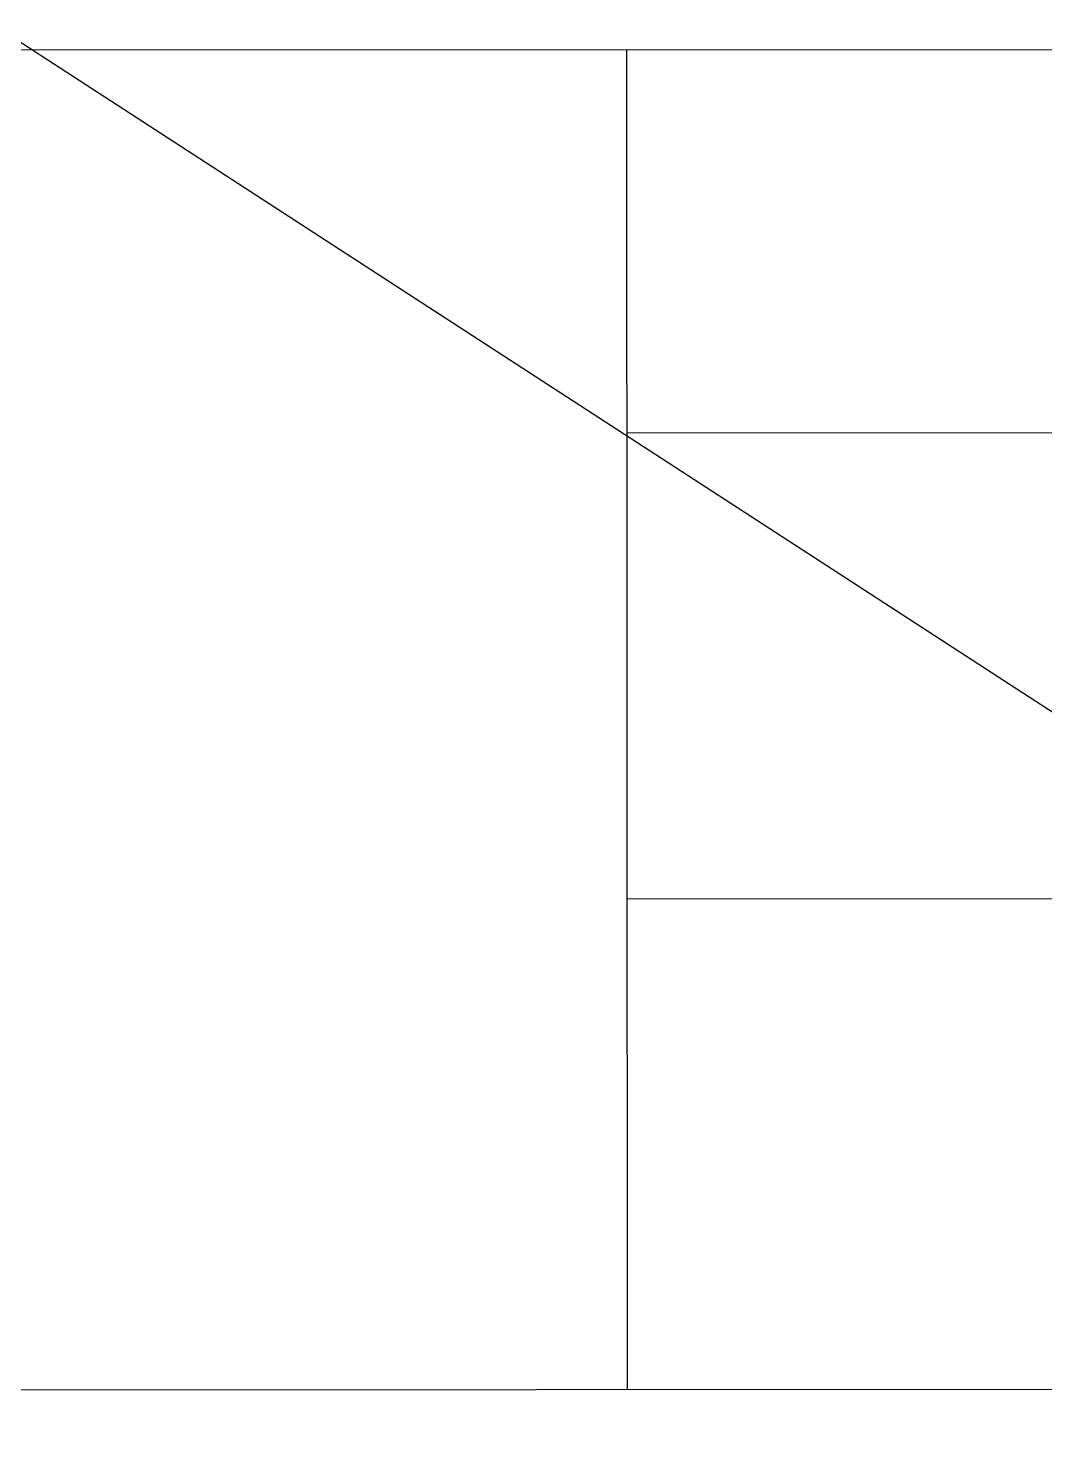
# Model space of a CAD drawing. Extents: x -437689 to -407696, y -55787 to -37037.
# Drawn here: x -424885.2 to -424798, y -41369.8 to -41247.9 of the extents above; entities that cross this region are included whole.
import ezdxf

# ---------------------------------------------------------------- set-up
doc = ezdxf.new("R2010")
doc.units = 0
doc.header["$LTSCALE"] = 150
doc.header["$MEASUREMENT"] = 0
doc.linetypes.add('CENTER', pattern=[2, 1.25, -0.25, 0.25, -0.25])
doc.layers.get('0').update_dxf_attribs({"linetype": 'CONTINUOUS'})
doc.layers.add('WALL', color=7, linetype='CONTINUOUS')
doc.layers.add('WIN-1', color=56, linetype='CONTINUOUS')

msp = doc.modelspace()

# ---------------------------------------------------------------- linework, layer by layer
msp.add_lwpolyline([(-424699.89, -41369.84), (-424956.92, -41202.91), (-425280.84, -41202.91), (-425331.25, -41202.91)])
at = {"layer": 'WALL', "linetype": 'CENTER'}
for p, q in [((-424932.12, -41249.72), (-424371.37, -41249.5)), ((-424932.08, -41364.72), (-423286.33, -41364.07))]:
    msp.add_line(p, q, dxfattribs=at)
at = {"layer": 'WALL', "linetype": 'CONTINUOUS', "ltscale": 900}
msp.add_line((-424833.87, -41249.68), (-424833.83, -41364.68), dxfattribs=at)
at = {"layer": 'WIN-1'}
for p, q in [((-424458.86, -41282.45), (-424833.86, -41282.59)), ((-424458.85, -41322.45), (-424833.84, -41322.59))]:
    msp.add_line(p, q, dxfattribs=at)

doc.saveas('drawing.dxf')
